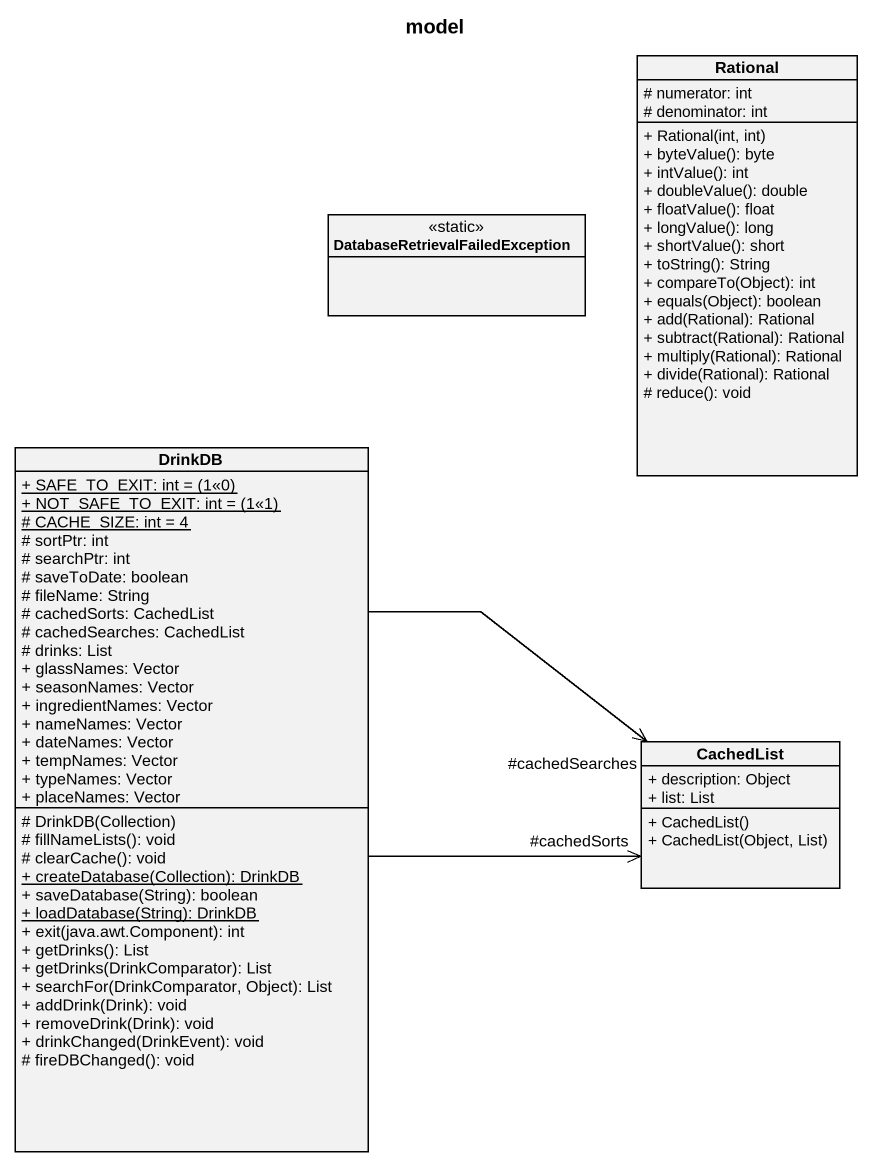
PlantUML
@startuml
title model
hide circle
hide empty members
skinparam classAttributeIconSize 0
class Rational {
  # numerator: int
  # denominator: int
  + Rational(int, int)
  + byteValue(): byte
  + intValue(): int
  + doubleValue(): double
  + floatValue(): float
  + longValue(): long
  + shortValue(): short
  + toString(): String
  + compareTo(Object): int
  + equals(Object): boolean
  + add(Rational): Rational
  + subtract(Rational): Rational
  + multiply(Rational): Rational
  + divide(Rational): Rational
  # reduce(): void
}
class "DatabaseRetrievalFailedException" as DatabaseRetrievalFailedExcep <<static>>
class DrinkDB {
  {static} {field} + SAFE_TO_EXIT: int = (1<<0)
  {static} {field} + NOT_SAFE_TO_EXIT: int = (1<<1)
  {static} # CACHE_SIZE: int = 4
  # sortPtr: int
  # searchPtr: int
  # saveToDate: boolean
  # fileName: String
  # cachedSorts: CachedList
  # cachedSearches: CachedList
  # drinks: List
  + glassNames: Vector
  + seasonNames: Vector
  + ingredientNames: Vector
  + nameNames: Vector
  + dateNames: Vector
  + tempNames: Vector
  + typeNames: Vector
  + placeNames: Vector
  # DrinkDB(Collection)
  # fillNameLists(): void
  # clearCache(): void
  {static} + createDatabase(Collection): DrinkDB
  + saveDatabase(String): boolean
  {static} + loadDatabase(String): DrinkDB
  + exit(java.awt.Component): int
  + getDrinks(): List
  + getDrinks(DrinkComparator): List
  + searchFor(DrinkComparator, Object): List
  + addDrink(Drink): void
  + removeDrink(Drink): void
  + drinkChanged(DrinkEvent): void
  # fireDBChanged(): void
}
class CachedList {
  + description: Object
  + list: List
  + CachedList()
  + CachedList(Object, List)
}
DrinkDB -right-> "#cachedSearches" CachedList
DrinkDB -right-> "#cachedSorts" CachedList
@enduml
